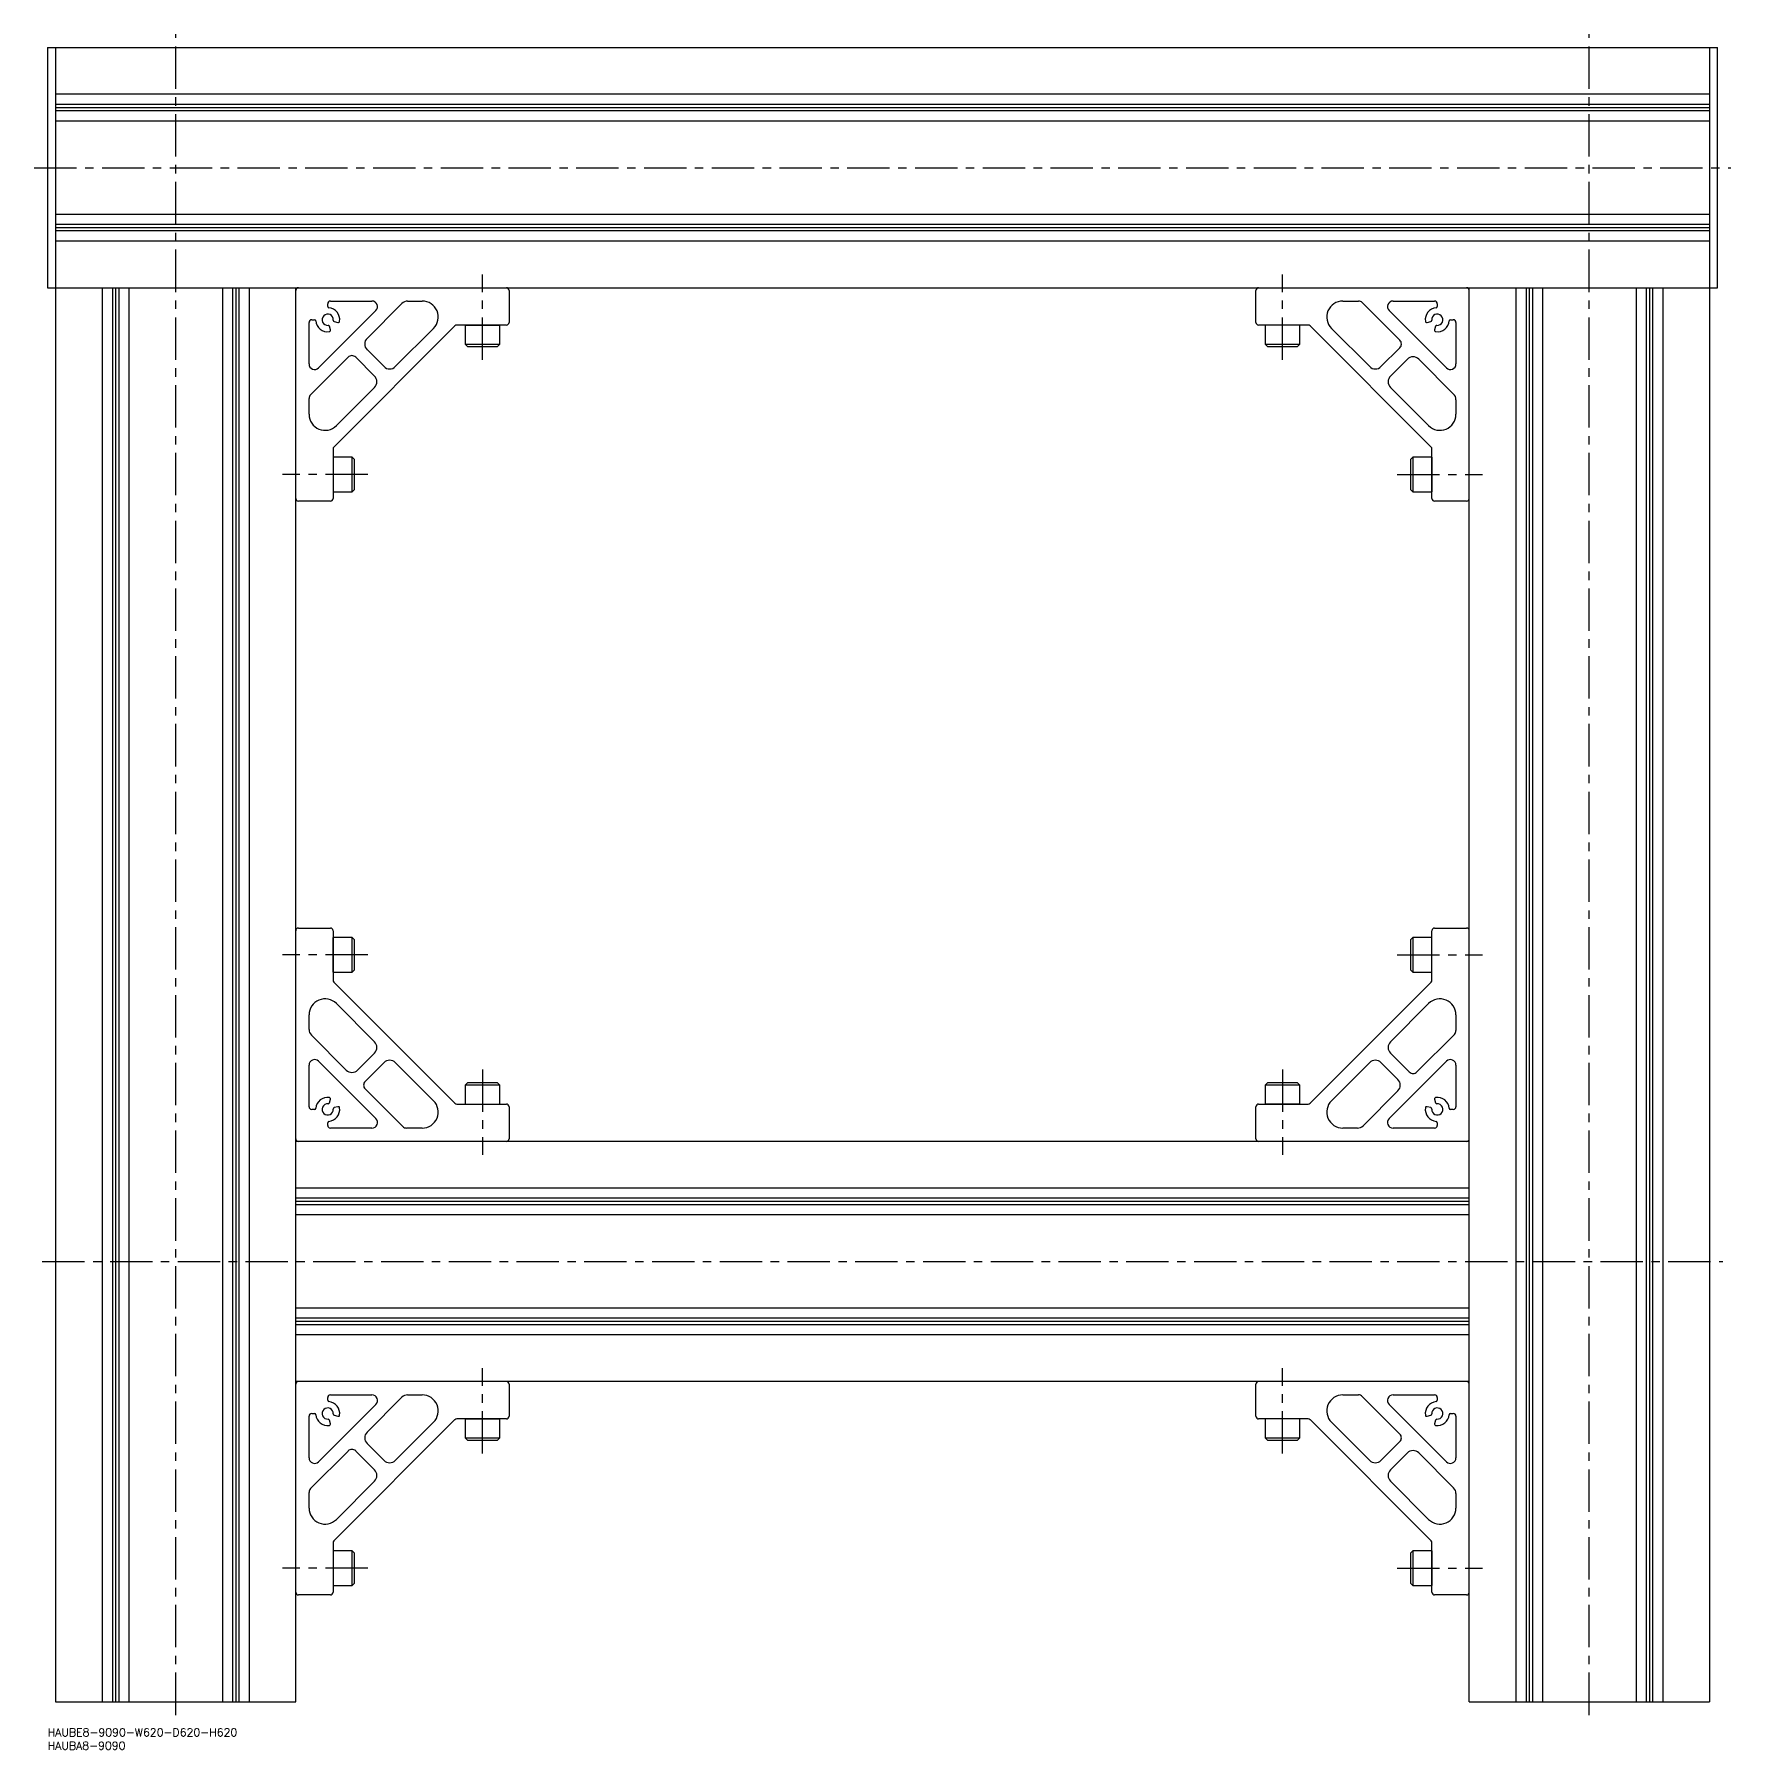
# Model space of a CAD drawing. Extents: x -5 to 1461, y -8 to 1315.
# Drawn here: x -5 to 631, y -8 to 635 of the extents above; entities that cross this region are included whole.
import ezdxf

# ---------------------------------------------------------------- set-up
doc = ezdxf.new("R2010")
doc.units = 0
doc.header["$LTSCALE"] = 0.5
doc.linetypes.add('CENTER', pattern=[50.8, 31.75, -6.35, 6.35, -6.35])
for name, color, linetype in [('MSM_CENTER', 1, 'CENTER'), ('MSM_CONTINUOUS', 7, 'CONTINUOUS'), ('MSM_PART_NUMBER', 7, 'CONTINUOUS')]:
    doc.layers.add(name, color=color, linetype=linetype)
doc.styles.get("Standard").update_dxf_attribs({"font": 'txt.shx', "height": 3, "bigfont": 'bigfont.shx'})

# ---------------------------------------------------------------- blocks, each defined once
blk = doc.blocks.new('*U8')
at = {"layer": 'MSM_PART_NUMBER'}
blk.add_text('HAUBE8-9090-W620-D620-H620', height=3, dxfattribs=at).set_placement((0, -3))
blk = doc.blocks.new('*U9')
at = {"layer": 'MSM_PART_NUMBER'}
blk.add_text('HAUBA8-9090', height=3, dxfattribs=at).set_placement((0, -8))

msp = doc.modelspace()

# ---------------------------------------------------------------- linework, layer by layer
at = {"layer": 'MSM_CENTER'}
for p, q in [((48, 5), (48, 635)), ((578, 5), (578, 635)), ((-5, 585), (631, 585)), ((163, 513), (163, 545)), ((463, 513), (463, 545)), ((120, 470), (88, 470)), ((506, 470), (538, 470)), ((120, 290), (88, 290)), ((506, 290), (538, 290)), ((163, 247), (163, 215)), ((463, 247), (463, 215)), ((-2, 175), (628, 175)), ((163, 103), (163, 135)), ((463, 103), (463, 135)), ((120, 60), (88, 60)), ((506, 60), (538, 60))]:
    msp.add_line(p, q, dxfattribs=at)
at = {"layer": 'MSM_CONTINUOUS'}
for p, q in [((0, 630), (0, 540)), ((0, 630), (626, 630)), ((3, 630), (3, 10)), ((623, 630), (623, 10)), ((626, 540), (626, 630)), ((623, 612.5), (3, 612.5)), ((623, 608.71), (3, 608.71)), ((623, 607.5), (3, 607.5)), ((623, 606.29), (3, 606.29)), ((623, 602.5), (3, 602.5)), ((623, 567.5), (3, 567.5)), ((623, 563.71), (3, 563.71)), ((623, 562.5), (3, 562.5)), ((623, 561.29), (3, 561.29)), ((623, 557.5), (3, 557.5)), ((0, 540), (626, 540)), ((20.5, 540), (20.5, 10)), ((24.29, 540), (24.29, 10)), ((25.5, 540), (25.5, 10)), ((26.71, 540), (26.71, 10)), ((30.5, 540), (30.5, 10)), ((65.5, 540), (65.5, 10)), ((69.29, 540), (69.29, 10)), ((70.5, 540), (70.5, 10)), ((71.71, 540), (71.71, 10)), ((75.5, 540), (75.5, 10)), ((93, 10), (93, 540)), ((105, 532.97), (105, 534)), ((106, 535), (121.57, 535)), ((119.75, 521.03), (132.84, 534.12)), ((134.96, 535), (140.44, 535)), ((173, 539), (173, 527)), ((453, 527), (453, 539)), ((485.56, 535), (491.46, 535)), ((492.87, 534.41), (506.96, 520.32)), ((504.43, 535), (520, 535)), ((521, 534), (521, 532.97)), ((533, 10), (533, 540)), ((550.5, 540), (550.5, 10)), ((554.29, 540), (554.29, 10)), ((555.5, 540), (555.5, 10)), ((556.71, 540), (556.71, 10)), ((560.5, 540), (560.5, 10)), ((595.5, 540), (595.5, 10)), ((599.29, 540), (599.29, 10)), ((600.5, 540), (600.5, 10)), ((601.71, 540), (601.71, 10)), ((605.5, 540), (605.5, 10)), ((99, 528), (100.03, 528)), ((123.06, 531.42), (101.58, 509.94)), ((107.46, 527.34), (108.83, 526.97)), ((524.42, 509.94), (502.94, 531.42)), ((517.17, 526.97), (518.54, 527.34)), ((525.97, 528), (527, 528)), ((98, 511.43), (98, 527)), ((106.03, 524.17), (105.66, 525.54)), ((152.71, 525.71), (107.29, 480.29)), ((144.69, 524.76), (130.35, 510.42)), ((172, 526), (153.41, 526)), ((156.5, 526), (156.5, 518.87)), ((156.5, 526), (169.5, 526)), ((169.5, 518.87), (169.5, 526)), ((472.59, 526), (454, 526)), ((456.5, 526), (456.5, 518.87)), ((469.5, 518.87), (469.5, 526)), ((518.71, 480.29), (473.29, 525.71)), ((495.65, 510.42), (481.31, 524.76)), ((520.34, 525.54), (519.97, 524.17)), ((528, 527), (528, 511.43)), ((126.11, 510.42), (119.75, 516.79)), ((156.5, 518.87), (157.37, 518)), ((156.5, 518.87), (169.5, 518.87)), ((157.37, 518), (168.63, 518)), ((168.63, 518), (169.5, 518.87)), ((456.5, 518.87), (457.37, 518)), ((456.5, 518.87), (469.5, 518.87)), ((457.37, 518), (468.63, 518)), ((468.63, 518), (469.5, 518.87)), ((506.96, 517.5), (499.89, 510.42)), ((98.59, 499.87), (112.68, 513.96)), ((115.5, 513.96), (122.58, 506.89)), ((503.42, 506.89), (509.79, 513.25)), ((514.03, 513.25), (527.12, 500.16)), ((122.58, 502.65), (108.24, 488.31)), ((517.76, 488.31), (503.42, 502.65)), ((98, 492.56), (98, 498.46)), ((528, 498.04), (528, 492.56)), ((107, 479.59), (107, 461)), ((114.13, 476.5), (107, 476.5)), ((115, 475.63), (114.13, 476.5)), ((114.13, 463.5), (114.13, 476.5)), ((511.87, 476.5), (511, 475.63)), ((519, 476.5), (511.87, 476.5)), ((511.87, 476.5), (511.87, 463.5)), ((519, 461), (519, 479.59)), ((519, 476.5), (519, 463.5)), ((115, 464.37), (115, 475.63)), ((511, 475.63), (511, 464.37)), ((107, 463.5), (114.13, 463.5)), ((114.13, 463.5), (115, 464.37)), ((511, 464.37), (511.87, 463.5)), ((511.87, 463.5), (519, 463.5)), ((106, 460), (94, 460)), ((532, 460), (520, 460)), ((94, 300), (106, 300)), ((107, 299), (107, 280.41)), ((114.13, 296.5), (107, 296.5)), ((107, 283.5), (107, 296.5)), ((115, 295.63), (114.13, 296.5)), ((114.13, 283.5), (114.13, 296.5)), ((511.87, 296.5), (511, 295.63)), ((519, 296.5), (511.87, 296.5)), ((511.87, 296.5), (511.87, 283.5)), ((519, 280.41), (519, 299)), ((520, 300), (532, 300)), ((115, 284.37), (115, 295.63)), ((511, 295.63), (511, 284.37)), ((107, 283.5), (114.13, 283.5)), ((114.13, 283.5), (115, 284.37)), ((511, 284.37), (511.87, 283.5)), ((511.87, 283.5), (519, 283.5)), ((107.29, 279.71), (152.71, 234.29)), ((473.29, 234.29), (518.71, 279.71)), ((108.24, 271.69), (122.58, 257.35)), ((503.42, 257.35), (517.76, 271.69)), ((98, 261.96), (98, 267.44)), ((528, 267.44), (528, 261.54)), ((111.97, 246.75), (98.88, 259.84)), ((527.41, 260.13), (513.32, 246.04)), ((122.58, 253.11), (116.21, 246.75)), ((510.5, 246.04), (503.42, 253.11)), ((98, 233), (98, 248.57)), ((101.58, 250.06), (123.06, 228.58)), ((119.04, 242.5), (126.11, 249.58)), ((130.35, 249.58), (144.69, 235.24)), ((481.31, 235.24), (495.65, 249.58)), ((499.89, 249.58), (506.25, 243.21)), ((502.94, 228.58), (524.42, 250.06)), ((528, 248.57), (528, 233)), ((133.13, 225.59), (119.04, 239.68)), ((157.37, 242), (156.5, 241.13)), ((156.5, 241.13), (156.5, 234)), ((169.5, 241.13), (156.5, 241.13)), ((168.63, 242), (157.37, 242)), ((169.5, 241.13), (168.63, 242)), ((169.5, 234), (169.5, 241.13)), ((457.37, 242), (456.5, 241.13)), ((456.5, 241.13), (456.5, 234)), ((469.5, 241.13), (456.5, 241.13)), ((468.63, 242), (457.37, 242)), ((469.5, 241.13), (468.63, 242)), ((469.5, 234), (469.5, 241.13)), ((506.25, 238.97), (493.16, 225.88)), ((100.03, 232), (99, 232)), ((105.66, 234.46), (106.03, 235.83)), ((108.83, 233.03), (107.46, 232.66)), ((153.41, 234), (172, 234)), ((173, 233), (173, 221)), ((453, 221), (453, 233)), ((454, 234), (472.59, 234)), ((469.5, 234), (456.5, 234)), ((518.54, 232.66), (517.17, 233.03)), ((519.97, 235.83), (520.34, 234.46)), ((527, 232), (525.97, 232)), ((105, 226), (105, 227.03)), ((521, 227.03), (521, 226)), ((533, 220), (93, 220)), ((121.57, 225), (106, 225)), ((140.44, 225), (134.54, 225)), ((491.04, 225), (485.56, 225)), ((520, 225), (504.43, 225)), ((533, 202.5), (93, 202.5)), ((533, 198.71), (93, 198.71)), ((533, 197.5), (93, 197.5)), ((533, 196.29), (93, 196.29)), ((533, 192.5), (93, 192.5)), ((533, 157.5), (93, 157.5)), ((533, 153.71), (93, 153.71)), ((533, 152.5), (93, 152.5)), ((533, 151.29), (93, 151.29)), ((533, 147.5), (93, 147.5)), ((533, 130), (93, 130)), ((173, 129), (173, 117)), ((453, 117), (453, 129)), ((105, 122.97), (105, 124)), ((106, 125), (121.57, 125)), ((119.75, 111.03), (132.84, 124.12)), ((134.96, 125), (140.44, 125)), ((485.56, 125), (491.46, 125)), ((492.87, 124.41), (506.96, 110.32)), ((504.43, 125), (520, 125)), ((521, 124), (521, 122.97)), ((98, 101.43), (98, 117)), ((99, 118), (100.03, 118)), ((123.06, 121.42), (101.58, 99.94)), ((107.46, 117.34), (108.83, 116.97)), ((172, 116), (153.41, 116)), ((156.5, 116), (156.5, 108.87)), ((156.5, 116), (169.5, 116)), ((169.5, 108.87), (169.5, 116)), ((472.59, 116), (454, 116)), ((456.5, 116), (456.5, 108.87)), ((469.5, 108.87), (469.5, 116)), ((524.42, 99.94), (502.94, 121.42)), ((517.17, 116.97), (518.54, 117.34)), ((525.97, 118), (527, 118)), ((528, 117), (528, 101.43)), ((106.03, 114.17), (105.66, 115.54)), ((152.71, 115.71), (107.29, 70.29)), ((144.69, 114.76), (130.35, 100.42)), ((518.71, 70.29), (473.29, 115.71)), ((495.65, 100.42), (481.31, 114.76)), ((520.34, 115.54), (519.97, 114.17)), ((98.59, 89.87), (112.68, 103.96)), ((115.5, 103.96), (122.58, 96.89)), ((126.11, 100.42), (119.75, 106.79)), ((156.5, 108.87), (157.37, 108)), ((156.5, 108.87), (169.5, 108.87)), ((157.37, 108), (168.63, 108)), ((168.63, 108), (169.5, 108.87)), ((456.5, 108.87), (457.37, 108)), ((456.5, 108.87), (469.5, 108.87)), ((457.37, 108), (468.63, 108)), ((468.63, 108), (469.5, 108.87)), ((506.96, 107.5), (499.89, 100.42)), ((503.42, 96.89), (509.79, 103.25)), ((514.03, 103.25), (527.12, 90.16)), ((122.58, 92.65), (108.24, 78.31)), ((517.76, 78.31), (503.42, 92.65)), ((98, 82.56), (98, 88.46)), ((528, 88.04), (528, 82.56)), ((107, 69.59), (107, 51)), ((114.13, 66.5), (107, 66.5)), ((115, 65.63), (114.13, 66.5)), ((114.13, 53.5), (114.13, 66.5)), ((115, 54.37), (115, 65.63)), ((511.87, 66.5), (511, 65.63)), ((511, 65.63), (511, 54.37)), ((519, 66.5), (511.87, 66.5)), ((511.87, 66.5), (511.87, 53.5)), ((519, 51), (519, 69.59)), ((519, 66.5), (519, 53.5)), ((107, 53.5), (114.13, 53.5)), ((114.13, 53.5), (115, 54.37)), ((511, 54.37), (511.87, 53.5)), ((511.87, 53.5), (519, 53.5)), ((106, 50), (94, 50)), ((532, 50), (520, 50)), ((3, 10), (93, 10)), ((533, 10), (623, 10))]:
    msp.add_line(p, q, dxfattribs=at)
for centre, radius, start, end in [((94, 539), 1, 90, 180), ((106, 534), 1, 90, 180), ((121.57, 532.9), 2.1, 315.00001, 90), ((134.96, 532), 3, 89.99978, 134.99984), ((140.44, 529), 6, 315, 89.99992), ((172, 539), 1, 0, 90), ((454, 539), 1, 90, 180), ((485.56, 529), 6, 90.00002, 224.99998), ((491.46, 533), 2, 44.99923, 89.99891), ((504.43, 532.9), 2.1, 90, 225.00001), ((520, 534), 1, 0, 90), ((532, 539), 1, 0, 90), ((99, 527), 1, 90, 180), ((100.03, 527.5), 0.5, 5.73653, 90.0016), ((105, 528), 4.5, 185.73973, 277.81925), ((105, 528), 2.1, 356.08664, 273.91214), ((105.5, 532.97), 0.5, 180.00127, 264.26043), ((105, 528), 4.5, 352.18007, 84.26086), ((107.59, 527.82), 0.5, 176.08663, 255.00008), ((108.96, 527.46), 0.5, 255.00025, 352.17752), ((521, 528), 4.5, 95.73973, 187.81925), ((517.04, 527.46), 0.5, 187.82111, 284.99862), ((518.41, 527.82), 0.5, 284.99991, 3.91214), ((521, 528), 2.1, 266.08664, 183.91214), ((521, 528), 4.5, 262.18007, 354.26086), ((520.5, 532.97), 0.5, 275.73653, 0.0016), ((525.97, 527.5), 0.5, 90.00127, 174.26043), ((527, 527), 1, 0, 90), ((105.18, 525.41), 0.5, 14.99991, 93.91214), ((105.54, 524.04), 0.5, 277.82111, 14.99862), ((121.87, 518.91), 3, 134.99988, 224.9999), ((153.41, 525), 1, 89.99923, 134.99952), ((172, 527), 1, 270, 0), ((454, 527), 1, 180, 270), ((472.59, 525), 1, 45.00106, 90.00141), ((520.46, 524.04), 0.5, 165.00025, 262.17752), ((520.82, 525.41), 0.5, 86.08663, 165.00008), ((114.09, 512.55), 2, 44.99885, 135.00083), ((505.55, 518.91), 2, 314.99885, 45.00083), ((100.1, 511.43), 2.1, 180, 315.00001), ((128.23, 512.55), 3, 225.0007, 314.9995), ((497.77, 512.55), 3, 224.99982, 314.99991), ((511.91, 511.13), 3, 44.99988, 134.9999), ((525.9, 511.43), 2.1, 225.00001, 0), ((120.45, 504.77), 3, 314.99982, 44.99991), ((505.55, 504.77), 3, 135.0007, 224.9995), ((100, 498.46), 2, 134.99923, 179.99891), ((525, 498.04), 3, 359.99978, 44.99984), ((104, 492.56), 6, 180.00002, 314.99998), ((522, 492.56), 6, 225, 359.99992), ((108, 479.59), 1, 135.00106, 180.00141), ((518, 479.59), 1, 359.99923, 44.99952), ((94, 461), 1, 180, 270), ((106, 461), 1, 270, 0), ((520, 461), 1, 180, 270), ((532, 461), 1, 270, 0), ((94, 299), 1, 90, 180), ((106, 299), 1, 0, 90), ((520, 299), 1, 90, 180), ((532, 299), 1, 0, 90), ((108, 280.41), 1, 179.99923, 224.99952), ((518, 280.41), 1, 315.00106, 0.00141), ((104, 267.44), 6, 45, 179.99992), ((522, 267.44), 6, 0.00002, 134.99998), ((101, 261.96), 3, 179.99978, 224.99984), ((120.45, 255.23), 3, 315.0007, 44.9995), ((505.55, 255.23), 3, 134.99982, 224.99991), ((526, 261.54), 2, 314.99923, 359.99891), ((100.1, 248.57), 2.1, 45.00001, 180), ((114.09, 248.87), 3, 224.99988, 314.9999), ((128.23, 247.45), 3, 44.99982, 134.99991), ((497.77, 247.45), 3, 45.0007, 134.9995), ((511.91, 247.45), 2, 224.99885, 315.00083), ((525.9, 248.57), 2.1, 0, 135.00001), ((120.45, 241.09), 2, 134.99885, 225.00083), ((504.13, 241.09), 3, 314.99988, 44.9999), ((99, 233), 1, 180, 270), ((100.03, 232.5), 0.5, 270.00127, 354.26043), ((105, 232), 4.5, 82.18007, 174.26086), ((105, 232), 2.1, 86.08664, 3.91214), ((105.18, 234.59), 0.5, 266.08663, 345.00008), ((105, 232), 4.5, 275.73973, 7.81925), ((105.54, 235.96), 0.5, 345.00025, 82.17752), ((107.59, 232.18), 0.5, 104.99991, 183.91214), ((108.96, 232.54), 0.5, 7.82111, 104.99862), ((140.44, 231), 6, 270.00002, 44.99998), ((153.41, 235), 1, 225.00106, 270.00141), ((172, 233), 1, 0, 90), ((454, 233), 1, 90, 180), ((472.59, 235), 1, 269.99923, 314.99952), ((485.56, 231), 6, 135, 269.99992), ((521, 232), 4.5, 172.18007, 264.26086), ((517.04, 232.54), 0.5, 75.00025, 172.17752), ((518.41, 232.18), 0.5, 356.08663, 75.00008), ((521, 232), 2.1, 176.08664, 93.91214), ((520.46, 235.96), 0.5, 97.82111, 194.99862), ((520.82, 234.59), 0.5, 194.99991, 273.91214), ((521, 232), 4.5, 5.73973, 97.81925), ((525.97, 232.5), 0.5, 185.73653, 270.0016), ((527, 233), 1, 270, 0), ((105.5, 227.03), 0.5, 95.73653, 180.0016), ((106, 226), 1, 180, 270), ((121.57, 227.1), 2.1, 270, 45.00001), ((134.54, 227), 2, 224.99923, 269.99891), ((491.04, 228), 3, 269.99978, 314.99984), ((504.43, 227.1), 2.1, 135.00001, 270), ((520, 226), 1, 270, 0), ((520.5, 227.03), 0.5, 0.00127, 84.26043), ((94, 221), 1, 180, 270), ((172, 221), 1, 270, 0), ((454, 221), 1, 180, 270), ((532, 221), 1, 270, 0), ((94, 129), 1, 90, 180), ((172, 129), 1, 0, 90), ((454, 129), 1, 90, 180), ((532, 129), 1, 0, 90), ((106, 124), 1, 90, 180), ((105.5, 122.97), 0.5, 180.00127, 264.26043), ((105, 118), 4.5, 352.18007, 84.26086), ((121.57, 122.9), 2.1, 315.00001, 90), ((134.96, 122), 3, 89.99978, 134.99984), ((140.44, 119), 6, 315, 89.99992), ((485.56, 119), 6, 90.00002, 224.99998), ((491.46, 123), 2, 44.99923, 89.99891), ((504.43, 122.9), 2.1, 90, 225.00001), ((521, 118), 4.5, 95.73973, 187.81925), ((520, 124), 1, 0, 90), ((520.5, 122.97), 0.5, 275.73653, 0.0016), ((99, 117), 1, 90, 180), ((100.03, 117.5), 0.5, 5.73653, 90.0016), ((105, 118), 4.5, 185.73973, 277.81925), ((105, 118), 2.1, 356.08664, 273.91214), ((105.18, 115.41), 0.5, 14.99991, 93.91214), ((107.59, 117.82), 0.5, 176.08663, 255.00008), ((108.96, 117.46), 0.5, 255.00025, 352.17752), ((153.41, 115), 1, 89.99923, 134.99952), ((172, 117), 1, 270, 0), ((454, 117), 1, 180, 270), ((472.59, 115), 1, 45.00106, 90.00141), ((517.04, 117.46), 0.5, 187.82111, 284.99862), ((518.41, 117.82), 0.5, 284.99991, 3.91214), ((521, 118), 2.1, 266.08664, 183.91214), ((520.82, 115.41), 0.5, 86.08663, 165.00008), ((521, 118), 4.5, 262.18007, 354.26086), ((525.97, 117.5), 0.5, 90.00127, 174.26043), ((527, 117), 1, 0, 90), ((105.54, 114.04), 0.5, 277.82111, 14.99862), ((121.87, 108.91), 3, 134.99988, 224.9999), ((505.55, 108.91), 2, 314.99885, 45.00083), ((520.46, 114.04), 0.5, 165.00025, 262.17752), ((114.09, 102.55), 2, 44.99885, 135.00083), ((511.91, 101.13), 3, 44.99988, 134.9999), ((100.1, 101.43), 2.1, 180, 315.00001), ((120.45, 94.77), 3, 314.99982, 44.99991), ((128.23, 102.55), 3, 225.0007, 314.9995), ((497.77, 102.55), 3, 224.99982, 314.99991), ((505.55, 94.77), 3, 135.0007, 224.9995), ((525.9, 101.43), 2.1, 225.00001, 0), ((525, 88.04), 3, 359.99978, 44.99984), ((100, 88.46), 2, 134.99923, 179.99891), ((104, 82.56), 6, 180.00002, 314.99998), ((522, 82.56), 6, 225, 359.99992), ((108, 69.59), 1, 135.00106, 180.00141), ((518, 69.59), 1, 359.99923, 44.99952), ((94, 51), 1, 180, 270), ((106, 51), 1, 270, 0), ((520, 51), 1, 180, 270), ((532, 51), 1, 270, 0)]:
    msp.add_arc(centre, radius, start, end, dxfattribs=at)

# ---------------------------------------------------------------- block references
for name in ['*U8', '*U9']:
    msp.add_blockref(name, (0, 0), dxfattribs=at)

doc.saveas('drawing.dxf')
